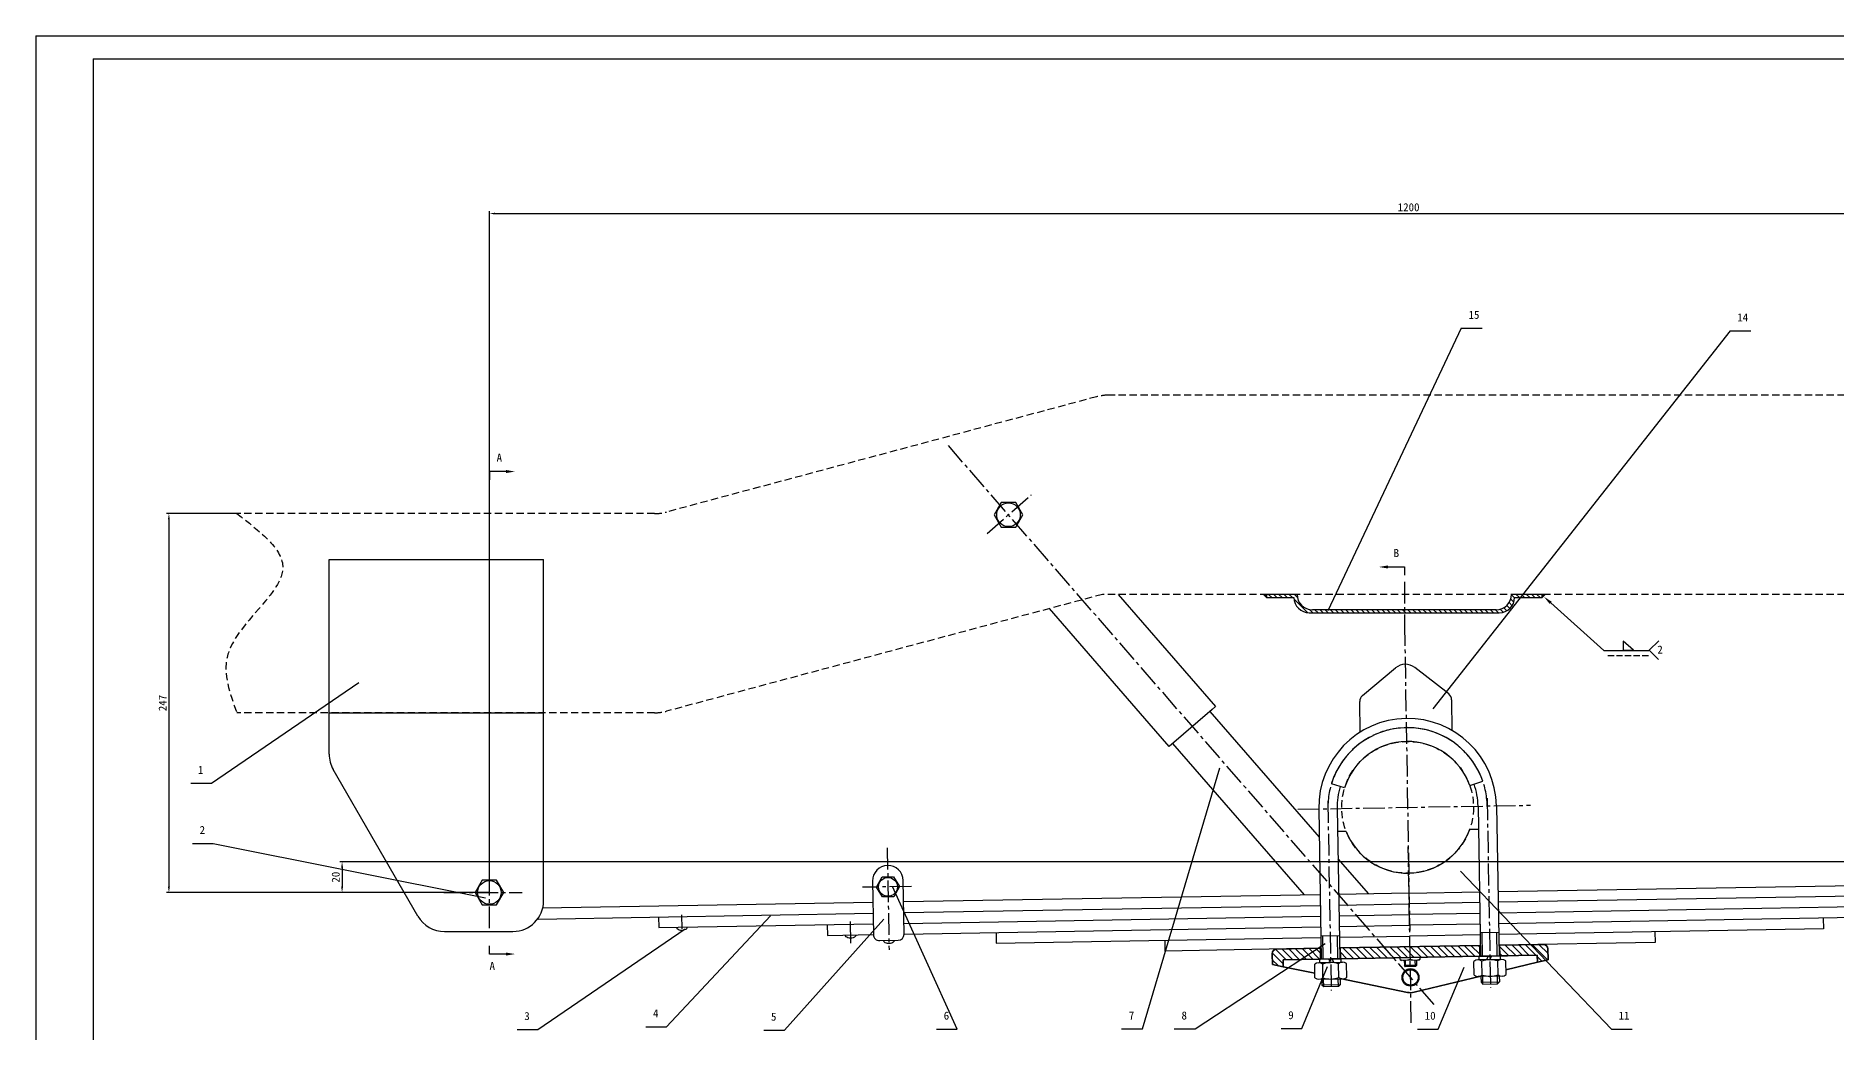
# Model space of a CAD drawing. Header units: millimetres. Extents: x -4667 to 8941, y -1665 to 5310.
# Drawn here: x 4080 to 4867, y 3535 to 3971 of the extents above; entities that cross this region are included whole.
import ezdxf

# ---------------------------------------------------------------- set-up
doc = ezdxf.new("R2010")
doc.units = ezdxf.units.MM
doc.linetypes.add('CENTER2', pattern=[28.575, 19.05, -3.175, 3.175, -3.175])
doc.linetypes.add('DASHED2', pattern=[9.525, 6.35, -3.175])
for name, color, linetype in [('尺寸', 4, 'CONTINUOUS'), ('点划线', 6, 'CENTER2'), ('细实线', 3, 'CONTINUOUS'), ('虚线', 4, 'DASHED2')]:
    doc.layers.add(name, color=color, linetype=linetype)
doc.layers.add('粗实线', color=2, linetype='CONTINUOUS', lineweight=30)
doc.styles.get("Standard").update_dxf_attribs({"font": '', "height": 3.5})
doc.styles.get('Standard').set_extended_font_data('SimSun')
doc.dimstyles.new('无偏差$0', dxfattribs={"dimtxt": 3.5, "dimasz": 2.5, "dimexe": 1, "dimexo": 0, "dimgap": 1, "dimtad": 1, "dimtoh": 1, "dimdec": 0, "dimzin": 0, "dimdsep": 46, "dimtxsty": 'Standard', "dimcen": 2.5, "dimclrd": 256, "dimadec": 0, "dimazin": 0, "dimtfac": 1, "dimtdec": 0, "dimtofl": 0, "dimtmove": 0, "dimatfit": 3, "dimfxl": 1, "dimtolj": 1, "dimtzin": 0, "dimarcsym": 0})

# ---------------------------------------------------------------- blocks, each defined once
blk = doc.blocks.new('*D149')
at = {"layer": '尺寸', "color": 0, "lineweight": -2, "ltscale": 0.5}
for p, q in [((4167.64, 3761.76), (4136.93, 3761.76)), ((4258.09, 3596.1), (4136.93, 3596.1))]:
    blk.add_line(p, q, dxfattribs=at)
at = {"layer": '尺寸', "lineweight": -2, "ltscale": 0.5}
blk.add_line((4137.93, 3759.26), (4137.93, 3598.6), dxfattribs=at)
at = {"layer": '尺寸', "ltscale": 0.5}
for points in [[(4137.51, 3759.26), (4138.34, 3759.26), (4137.93, 3761.76)], [(4137.51, 3598.6), (4138.34, 3598.6), (4137.93, 3596.1)]]:
    blk.add_solid(points, dxfattribs=at)
at = {"layer": '尺寸', "color": 0, "ltscale": 0.5, "insert": (4135.18, 3678.93), "char_height": 3.5, "attachment_point": 5, "rotation": 90}
blk.add_mtext('\\A1;247', dxfattribs=at)
blk = doc.blocks.new('*D150')
at = {"layer": '尺寸', "color": 0, "lineweight": -2, "ltscale": 0.5}
for p, q in [((5082.08, 3609.5), (4212.65, 3609.5)), ((4278.08, 3596.1), (4212.65, 3596.1))]:
    blk.add_line(p, q, dxfattribs=at)
at = {"layer": '尺寸', "lineweight": -2, "ltscale": 0.5}
blk.add_line((4213.65, 3607), (4213.65, 3598.6), dxfattribs=at)
at = {"layer": '尺寸', "ltscale": 0.5}
for points in [[(4213.23, 3607), (4214.07, 3607), (4213.65, 3609.5)], [(4213.23, 3598.6), (4214.07, 3598.6), (4213.65, 3596.1)]]:
    blk.add_solid(points, dxfattribs=at)
at = {"layer": '尺寸', "color": 0, "ltscale": 0.5, "insert": (4210.9, 3602.8), "char_height": 3.5, "attachment_point": 5, "rotation": 90}
blk.add_mtext('\\A1;20', dxfattribs=at)
blk = doc.blocks.new('*D151')
at = {"layer": '尺寸', "color": 0, "lineweight": -2, "ltscale": 0.5}
for p, q in [((4278.08, 3596.1), (4278.08, 3893.95)), ((5082.05, 3609.5), (5082.05, 3893.95))]:
    blk.add_line(p, q, dxfattribs=at)
at = {"layer": '尺寸', "lineweight": -2, "ltscale": 0.5}
blk.add_line((4280.58, 3892.95), (5079.55, 3892.95), dxfattribs=at)
at = {"layer": '尺寸', "ltscale": 0.5}
for points in [[(4280.58, 3893.37), (4280.58, 3892.53), (4278.08, 3892.95)], [(5079.55, 3893.37), (5079.55, 3892.53), (5082.05, 3892.95)]]:
    blk.add_solid(points, dxfattribs=at)
at = {"layer": '尺寸', "color": 0, "ltscale": 0.5, "insert": (4680.06, 3895.7), "char_height": 3.5, "attachment_point": 5}
blk.add_mtext('\\A1;1200', dxfattribs=at)

msp = doc.modelspace()

# ---------------------------------------------------------------- hatches: boundary and pattern name
at = {"layer": '粗实线', "ltscale": 0.5}
for points in [[(4617.87, 3725.11), (4617.87, 3726.45), (4616.53, 3726.45)], [(4739.81, 3726.45), (4738.47, 3726.45), (4738.47, 3725.11)]]:
    msp.add_hatch(color=256, dxfattribs=at).paths.add_polyline_path(points)
at = {"layer": '细实线', "ltscale": 0.5}
h = msp.add_hatch(dxfattribs=at)
h.set_pattern_fill('ANSI31', color=256, scale=0.5025, angle=90, style=0)
h.set_pattern_definition([(135, (4617.8732, 3718.4081), (-1.128145, -1.128145), [])])
h.paths.add_polyline_path([(4726.41, 3725.11), (4738.47, 3725.11), (4738.47, 3726.45), (4725.07, 3726.45, -0.414214), (4718.37, 3719.75), (4637.97, 3719.75, -0.414214), (4631.27, 3726.45), (4617.87, 3726.45), (4617.87, 3725.11), (4629.93, 3725.11, 0.414214), (4636.63, 3718.41), (4719.71, 3718.41, 0.414214)])
h = msp.add_hatch(dxfattribs=at)
h.set_pattern_fill('ANSI31', color=256, scale=0.67, style=0)
h.set_pattern_definition([(45, (4233.8086, 3254.7525), (-1.504193, 1.504193), [])])
h.paths.add_polyline_path([(4313.86, 3633.51, 0.414214), (4311.85, 3635.52), (4293.76, 3635.52), (4293.76, 3630.83), (4311.85, 3630.83, 0.414214), (4313.86, 3632.84)], flags=17)
h.paths.add_polyline_path([(4293.76, 3635.52), (4275.67, 3635.52, 0.414214), (4273.66, 3633.51), (4273.66, 3632.84, 0.414214), (4275.67, 3630.83), (4293.76, 3630.83)], flags=17)
h.paths.add_polyline_path([(4293.76, 3653.61), (4275.67, 3653.61, 0.414214), (4273.66, 3651.6), (4273.66, 3650.93, 0.414214), (4275.67, 3648.92), (4293.76, 3648.92)], flags=17)
h.paths.add_polyline_path([(4313.86, 3650.93), (4313.86, 3651.6, 0.414214), (4311.85, 3653.61), (4293.76, 3653.61), (4293.76, 3648.92), (4311.85, 3648.92, 0.414214)], flags=17)
h.paths.add_polyline_path([(4311.85, 3648.92, 0.414214), (4313.86, 3650.93), (4313.86, 3651.6, 0.414214), (4311.85, 3653.61), (4293.76, 3653.61), (4293.76, 3648.92)])
h.paths.add_polyline_path([(4293.76, 3648.92), (4293.76, 3653.61), (4275.67, 3653.61, 0.414214), (4273.66, 3651.6), (4273.66, 3650.93, 0.414214), (4275.67, 3648.92)])
h.paths.add_polyline_path([(4275.67, 3635.52, 0.414214), (4273.66, 3633.51), (4273.66, 3632.84, 0.414214), (4275.67, 3630.83), (4293.76, 3630.83), (4293.76, 3635.52)], flags=17)
h.paths.add_polyline_path([(4311.85, 3630.83, 0.414214), (4313.86, 3632.84), (4313.86, 3633.51, 0.414214), (4311.85, 3635.52), (4293.76, 3635.52), (4293.76, 3630.83)], flags=17)
h.paths.add_polyline_path([(4250.89, 3273.51), (4250.89, 3278.2), (4235.82, 3278.2, 0.414214), (4233.81, 3276.19), (4233.81, 3275.52, 0.414214), (4235.82, 3273.51)])
h.paths.add_polyline_path([(4272, 3273.51, 0.414214), (4274.01, 3275.52), (4274.01, 3276.19, 0.414214), (4272, 3278.2), (4256.92, 3278.2), (4256.92, 3273.51)])
h.paths.add_polyline_path([(4235.82, 3268.82, 0.414214), (4233.81, 3266.81), (4233.81, 3266.14, 0.414214), (4235.82, 3264.13), (4250.89, 3264.13), (4250.89, 3268.82)])
h.paths.add_polyline_path([(4272, 3264.13, 0.414214), (4274.01, 3266.14), (4274.01, 3266.81, 0.414214), (4272, 3268.82), (4256.92, 3268.82), (4256.92, 3264.13)])
h.paths.add_polyline_path([(4250.89, 3254.75), (4250.89, 3259.44), (4235.82, 3259.44, 0.414214), (4233.81, 3257.43), (4233.81, 3256.76, 0.414214), (4235.82, 3254.75)])
h.paths.add_polyline_path([(4272, 3254.75, 0.414214), (4274.01, 3256.76), (4274.01, 3257.43, 0.414214), (4272, 3259.44), (4256.92, 3259.44), (4256.92, 3254.75), (4257.26, 3254.75)])
h = msp.add_hatch(dxfattribs=at)
h.set_pattern_fill('ANSI31', color=256, scale=0.67, angle=90, style=0)
h.set_pattern_definition([(135, (4620.406, 3563.6478), (-1.504193, -1.504193), [])])
h.paths.add_polyline_path([(4711.14, 3572.9), (4680.66, 3572.37), (4680.74, 3567.68), (4711.22, 3568.21)])
h.paths.add_polyline_path([(4680.66, 3572.37), (4669.42, 3572.17), (4673.44, 3567.55), (4680.74, 3567.68)])
h.paths.add_polyline_path([(4669.42, 3572.17), (4650.18, 3571.84), (4650.26, 3567.15), (4653.57, 3567.21), (4673.44, 3567.55)])
h.paths.add_polyline_path([(4641.47, 3571.69), (4622.38, 3571.36, 0.414214), (4620.41, 3569.31), (4620.49, 3564.62), (4625.2, 3563.65), (4625.14, 3566.71), (4641.55, 3567)])
h.paths.add_polyline_path([(4740.99, 3571.41, 0.414214), (4738.94, 3573.38), (4719.85, 3573.05), (4719.93, 3568.36), (4723.24, 3568.42), (4736.35, 3568.65), (4736.4, 3565.58), (4741.07, 3566.72)])

# ---------------------------------------------------------------- linework, layer by layer
at = {"layer": '尺寸', "ltscale": 0.5}
for p, q in [((4767.22, 3699.72), (4769.97, 3699.72)), ((4770.9, 3699.72), (4773.66, 3699.72)), ((4773.94, 3706.04), (4773.94, 3701.98)), ((4778.47, 3701.98), (4773.94, 3706.04)), ((4773.94, 3701.98), (4778.47, 3701.98)), ((4774.67, 3699.72), (4777.43, 3699.72)), ((4778.39, 3699.72), (4781.15, 3699.72)), ((4782.19, 3699.72), (4784.95, 3699.72))]:
    msp.add_line(p, q, dxfattribs=at)
at = {"layer": '点划线', "ltscale": 0.5}
for p, q in [((4691.24, 3547.07), (4478.18, 3792.2)), ((4495.75, 3753.13), (4515.2, 3770.04)), ((4678.27, 3731.94), (4678.27, 3713.41)), ((4678.27, 3713.41), (4680.54, 3579.52)), ((4714.38, 3637.28), (4715.85, 3554.52)), ((4631.55, 3632.49), (4733.41, 3634.26)), ((4644.71, 3636.07), (4646.19, 3553.23)), ((4452.08, 3615.61), (4452.85, 3571.04)), ((4681.24, 3539.08), (4679.9, 3616.04)), ((4278.08, 3580.51), (4278.08, 3609.5)), ((4462.62, 3598.74), (4441.29, 3598.37)), ((4258.09, 3596.1), (4292.38, 3596.1)), ((4362.12, 3586.35), (4362.23, 3580.14)), ((4435.88, 3583.48), (4436.06, 3573.36))]:
    msp.add_line(p, q, dxfattribs=at)
msp.add_arc((4679.6, 3633.33), 34.84, 0.99587, 180.99587, dxfattribs=at)
at = {"layer": '粗实线'}
for p, q in [((4104.8, 3960.6), (5258.8, 3960.6)), ((4104.8, 3960.6), (4104.8, 3139.6)), ((4641.71, 3577.19), (4649.75, 3577.33)), ((4719.42, 3578.54), (4711.38, 3578.4)), ((4678.17, 3566.46), (4678.21, 3564.12)), ((4683.53, 3566.55), (4683.57, 3564.22)), ((4642.06, 3558.19), (4642.11, 3555.64)), ((4650.1, 3558.33), (4650.15, 3555.78)), ((4683.57, 3564.22), (4678.21, 3564.12)), ((4678.76, 3563.6), (4678.21, 3564.12)), ((4683.05, 3563.67), (4678.76, 3563.6)), ((4683.57, 3564.22), (4683.05, 3563.67)), ((4711.69, 3559.4), (4711.74, 3556.85)), ((4719.73, 3559.54), (4719.78, 3556.99)), ((4650.15, 3555.78), (4642.11, 3555.64)), ((4642.92, 3554.85), (4642.11, 3555.64)), ((4649.36, 3554.96), (4642.92, 3554.85)), ((4650.15, 3555.78), (4649.36, 3554.96)), ((4711.74, 3556.85), (4719.78, 3556.99)), ((4711.74, 3556.85), (4712.56, 3556.06)), ((4712.56, 3556.06), (4718.99, 3556.17)), ((4718.99, 3556.17), (4719.78, 3556.99))]:
    msp.add_line(p, q, dxfattribs=at)
at = {"layer": '粗实线', "ltscale": 0.5}
for p, q in [((4278.08, 3780.15), (4278.08, 3776.49)), ((4208, 3666.62), (4208, 3741.66)), ((4208, 3741.66), (4301.8, 3741.66)), ((4301.8, 3667.32), (4301.8, 3741.66)), ((4678.31, 3738.44), (4678.31, 3734.78)), ((4553.08, 3726.45), (4595.63, 3677.49)), ((4617.87, 3726.45), (4616.53, 3726.45)), ((4616.53, 3726.45), (4617.87, 3725.11)), ((4631.27, 3726.45), (4617.87, 3726.45)), ((4617.87, 3726.45), (4617.87, 3725.11)), ((4617.87, 3725.11), (4629.93, 3725.11)), ((4629.93, 3725.11), (4629.93, 3725.11)), ((4631.27, 3726.45), (4631.27, 3726.45)), ((4739.81, 3726.45), (4725.07, 3726.45)), ((4725.07, 3726.45), (4725.07, 3726.45)), ((4726.41, 3725.11), (4726.41, 3725.11)), ((4726.41, 3725.11), (4738.47, 3725.11)), ((4738.47, 3725.11), (4738.47, 3726.45)), ((4738.47, 3726.45), (4739.81, 3726.45)), ((4739.81, 3726.45), (4738.47, 3725.11)), ((4566.61, 3670.03), (4522.98, 3720.23)), ((4636.63, 3718.41), (4719.71, 3718.41)), ((4718.37, 3719.75), (4637.97, 3719.75)), ((4678.27, 3717.07), (4678.27, 3713.41)), ((4678.27, 3713.41), (4678.32, 3709.89)), ((4659.9, 3682.24), (4674.34, 3694.31)), ((4697.6, 3682.9), (4682.75, 3694.46)), ((4594.12, 3676.18), (4575.4, 3659.91)), ((4595.63, 3677.49), (4594.12, 3676.18)), ((4658.93, 3666.23), (4658.7, 3679.61)), ((4699.12, 3666.93), (4698.89, 3680.31)), ((4208, 3674.66), (4301.8, 3674.66)), ((4575.4, 3659.91), (4566.61, 3670.03)), ((4593.1, 3675.3), (4601.89, 3665.18)), ((4208, 3656.55), (4208, 3666.62)), ((4301.8, 3592.46), (4301.8, 3667.32)), ((4634.47, 3595.02), (4576.92, 3661.23)), ((4601.89, 3665.18), (4640.96, 3620.23)), ((4246.8, 3585.76), (4209.79, 3649.85)), ((4706.8, 3642.83), (4712.5, 3644.81)), ((4652.09, 3641.88), (4646.33, 3643.66)), ((4640.75, 3632.65), (4641.89, 3567)), ((4648.79, 3632.79), (4649.93, 3567.14)), ((4710.42, 3633.86), (4711.56, 3568.21)), ((4718.46, 3634), (4719.6, 3568.35)), ((4652.78, 3622.81), (4648.96, 3622.75)), ((4706.77, 3623.75), (4710.59, 3623.82)), ((4649.17, 3610.79), (4662.46, 3595.51)), ((4445.63, 3601.12), (4446.03, 3577.67)), ((4459.43, 3577.9), (4459.03, 3601.35)), ((4719.11, 3596.49), (4901.32, 3599.66)), ((4445.79, 3591.74), (4301.13, 3589.22)), ((4641.4, 3595.14), (4459.19, 3591.97)), ((4459.27, 3587.28), (4641.48, 3590.45)), ((4680.25, 3595.81), (4649.44, 3595.28)), ((4649.52, 3590.59), (4680.34, 3591.13)), ((4680.25, 3595.81), (4711.07, 3596.35)), ((4711.15, 3591.66), (4680.34, 3591.13)), ((4901.4, 3594.97), (4719.19, 3591.8)), ((4901.48, 3590.28), (4719.27, 3587.11)), ((4299.38, 3584.5), (4445.87, 3587.05)), ((4352.09, 3585.42), (4352.17, 3580.73)), ((4352.17, 3580.73), (4445.95, 3582.36)), ((4425.86, 3582.01), (4425.94, 3577.32)), ((4459.35, 3582.59), (4641.56, 3585.76)), ((4649.6, 3585.9), (4680.42, 3586.44)), ((4649.68, 3581.21), (4680.5, 3581.75)), ((4711.23, 3586.97), (4680.42, 3586.44)), ((4711.31, 3582.28), (4680.5, 3581.75)), ((4901.57, 3585.59), (4719.35, 3582.42)), ((4861.37, 3584.89), (4861.45, 3580.2)), ((4258.4, 3579.06), (4288.4, 3579.06)), ((4425.94, 3577.32), (4446.03, 3577.67)), ((4448.76, 3575.04), (4456.8, 3575.18)), ((4459.43, 3577.9), (4641.65, 3581.07)), ((4499.63, 3578.6), (4499.71, 3573.91)), ((4499.71, 3573.91), (4641.73, 3576.38)), ((4573.4, 3575.19), (4573.48, 3570.51)), ((4649.77, 3576.52), (4680.58, 3577.06)), ((4711.4, 3577.59), (4680.58, 3577.06)), ((4861.45, 3580.2), (4719.43, 3577.73)), ((4787.85, 3574.23), (4719.52, 3573.04)), ((4787.76, 3578.92), (4787.85, 3574.23)), ((4278.08, 3569.18), (4278.08, 3572.84)), ((4641.81, 3571.69), (4573.48, 3570.51)), ((4641.25, 3565.41), (4641.22, 3566.99)), ((4645.96, 3565.49), (4645.24, 3567.06)), ((4645.91, 3567.07), (4653.57, 3567.21)), ((4647.29, 3565.52), (4646.58, 3567.09)), ((4711.48, 3572.9), (4649.85, 3571.83)), ((4650.63, 3565.57), (4650.6, 3567.16)), ((4676.4, 3566.86), (4676.39, 3567.6)), ((4676.4, 3566.86), (4676.91, 3566.43)), ((4684.62, 3566.57), (4676.91, 3566.43)), ((4680.74, 3567.68), (4680.76, 3566.94)), ((4684.62, 3566.57), (4685.11, 3567.01)), ((4685.11, 3567.01), (4685.1, 3567.75)), ((4708.74, 3559.95), (4708.64, 3565.98)), ((4720.81, 3566.79), (4710.37, 3566.61)), ((4710.92, 3566.62), (4710.89, 3568.2)), ((4712.22, 3560.01), (4712.12, 3566.04)), ((4714.25, 3566.68), (4714.91, 3568.27)), ((4715.58, 3568.28), (4723.24, 3568.42)), ((4715.59, 3566.7), (4716.25, 3568.3)), ((4715.59, 3566.7), (4720.28, 3566.78)), ((4719.18, 3560.13), (4719.08, 3566.16)), ((4720.3, 3566.78), (4720.27, 3568.37)), ((4722.66, 3560.19), (4722.56, 3566.22)), ((4639.11, 3558.74), (4639, 3564.77)), ((4640.73, 3565.4), (4651.18, 3565.58)), ((4640.86, 3558.16), (4651.3, 3558.35)), ((4645.96, 3565.49), (4641.27, 3565.41)), ((4642.59, 3558.8), (4642.49, 3564.83)), ((4649.55, 3558.92), (4649.45, 3564.95)), ((4653.03, 3558.98), (4652.93, 3565.01)), ((4720.93, 3559.56), (4710.49, 3559.38))]:
    msp.add_line(p, q, dxfattribs=at)
at = {"layer": '粗实线', "lineweight": 35, "ltscale": 0.175}
for p, q in [((4620.41, 3569.31), (4620.49, 3564.62)), ((4641.55, 3567), (4641.47, 3571.69)), ((4650.26, 3567.15), (4650.18, 3571.84)), ((4711.22, 3568.21), (4711.14, 3572.9)), ((4719.93, 3568.36), (4719.85, 3573.05)), ((4740.99, 3571.41), (4741.07, 3566.72))]:
    msp.add_line(p, q, dxfattribs=at)
at = {"layer": '粗实线', "lineweight": 35}
for p, q in [((4641.47, 3571.69), (4622.38, 3571.36)), ((4641.55, 3567), (4625.14, 3566.71)), ((4711.14, 3572.9), (4650.18, 3571.84)), ((4711.22, 3568.21), (4650.26, 3567.15)), ((4738.94, 3573.38), (4719.85, 3573.05)), ((4736.35, 3568.65), (4719.93, 3568.36)), ((4639.05, 3560.78), (4625.2, 3563.65)), ((4679.54, 3552.41), (4650.08, 3558.5)), ((4682.48, 3552.46), (4711.71, 3559.57)), ((4722.65, 3562.23), (4736.4, 3565.58))]:
    msp.add_line(p, q, dxfattribs=at)
at = {"layer": '粗实线', "lineweight": 35, "ltscale": 0.114375}
for p, q in [((4625.14, 3566.71), (4625.2, 3563.65)), ((4736.35, 3568.65), (4736.4, 3565.58))]:
    msp.add_line(p, q, dxfattribs=at)
at = {"layer": '粗实线', "lineweight": 35, "ltscale": 0.1625}
for p, q in [((4645.91, 3567.07), (4641.55, 3567)), ((4650.26, 3567.15), (4645.91, 3567.07)), ((4715.58, 3568.28), (4711.22, 3568.21)), ((4719.93, 3568.36), (4715.58, 3568.28))]:
    msp.add_line(p, q, dxfattribs=at)
at = {"layer": '粗实线', "lineweight": 35, "ltscale": 0.179375}
for p, q in [((4741.07, 3566.72), (4736.4, 3565.58)), ((4620.49, 3564.62), (4625.2, 3563.65))]:
    msp.add_line(p, q, dxfattribs=at)
at = {"layer": '粗实线', "ltscale": 0.5}
for points in [[(4508.23, 3755.8), (4511.37, 3761.25), (4508.23, 3766.69), (4501.94, 3766.69), (4498.8, 3761.25), (4501.94, 3755.8)], [(4281.22, 3590.66), (4284.36, 3596.1), (4281.22, 3601.54), (4274.93, 3601.54), (4271.79, 3596.1), (4274.93, 3590.66)], [(4449.94, 3594.17), (4447.35, 3598.48), (4449.79, 3602.87), (4454.81, 3602.96), (4457.4, 3598.65), (4454.97, 3594.25)]]:
    msp.add_lwpolyline(points, close=True, dxfattribs=at)
for centre, radius in [((4505.09, 3761.25), 5.17), ((4278.08, 3596.1), 5.17), ((4452.38, 3598.56), 4.14), ((4680.9, 3558.97), 3.35)]:
    msp.add_circle(centre, radius, dxfattribs=at)
at = {"layer": '粗实线', "lineweight": 35}
msp.add_circle((4680.9, 3558.97), 3.69, dxfattribs=at)
at = {"layer": '粗实线', "ltscale": 0.5}
for centre, radius, start, end in [((4636.63, 3725.11), 6.7, 180, 270), ((4637.97, 3726.45), 6.7, 180, 270), ((4718.37, 3726.45), 6.7, 270, 0), ((4719.71, 3725.11), 6.7, 270, 0), ((4678.63, 3689.17), 6.7, 52.10021, 129.89152), ((4662.04, 3679.67), 3.35, 129.89152, 180.99587), ((4695.54, 3680.25), 3.35, 0.99587, 52.10021), ((4679.6, 3633.33), 38.86, 0.99587, 180.99587), ((4679.6, 3633.33), 34.84, 19.24711, 162.74463), ((4679.6, 3633.33), 28.81, 19.24711, 162.74463), ((4221.4, 3656.55), 13.4, 180, 210), ((4679.6, 3633.33), 30.82, 162.74463, 180.99587), ((4679.6, 3633.33), 30.82, 0.99587, 19.24711), ((4679.6, 3633.33), 28.81, 201.41208, 340.57966), ((4452.33, 3601.23), 6.7, 90.99587, 180.99587), ((4452.33, 3601.23), 6.7, 0.98, 90.98), ((4288.4, 3592.46), 13.4, 270, 0), ((4258.4, 3592.46), 13.4, 210, 270), ((4448.71, 3577.72), 2.68, 180.99587, 270.99587), ((4456.75, 3577.86), 2.68, 270.99587, 0.97752), ((4678.49, 3572.12), 5.66, 248.376, 293.61573), ((4682.84, 3572.2), 5.66, 248.376, 293.61573), ((4710.41, 3563.8), 2.81, 52.78266, 129.20908), ((4715.77, 3556.35), 10.35, 71.34301, 110.64873), ((4720.86, 3563.98), 2.81, 52.78266, 129.20908), ((4640.78, 3562.59), 2.81, 52.78266, 129.20908), ((4640.81, 3560.98), 2.81, 232.78266, 309.20908), ((4646.14, 3555.14), 10.35, 71.34301, 110.64873), ((4645.9, 3568.61), 10.35, 251.34301, 290.64873), ((4651.23, 3562.77), 2.81, 52.78266, 129.20908), ((4651.25, 3561.16), 2.81, 232.78266, 309.20908), ((4710.44, 3562.19), 2.81, 232.78266, 309.20908), ((4715.53, 3569.82), 10.35, 251.34301, 290.64873), ((4720.88, 3562.37), 2.81, 232.78266, 309.20908)]:
    msp.add_arc(centre, radius, start, end, dxfattribs=at)
at = {"layer": '粗实线', "lineweight": 35}
for centre, radius, start, end in [((4622.42, 3569.35), 2.01, 90.99587, 180.99587), ((4738.98, 3571.37), 2.01, 0.99587, 90.99587), ((4680.9, 3558.97), 6.7, 258.31549, 283.67625)]:
    msp.add_arc(centre, radius, start, end, dxfattribs=at)
at = {"layer": '粗实线', "ltscale": 0.5, "extrusion": (0, 0, -1)}
for centre in [(4362.22, 3580.9), (4435.99, 3577.5), (4452.78, 3575.11)]:
    msp.add_ellipse(centre, major_axis=(2.33, 0.01), ratio=0.595361, start_param=6.258506, end_param=9.400099, dxfattribs=at)
at = {"layer": '细实线'}
for p, q in [((4079.8, 3970.6), (5268.8, 3970.6)), ((4079.8, 3970.6), (4079.8, 3129.6)), ((4642.69, 3567.02), (4642.52, 3577.2)), ((4649.12, 3567.13), (4648.95, 3577.31)), ((4712.36, 3568.23), (4712.19, 3578.41)), ((4718.79, 3568.34), (4718.62, 3578.52)), ((4678.76, 3563.6), (4678.71, 3566.46)), ((4683.05, 3563.67), (4683, 3566.54)), ((4642.92, 3554.85), (4642.87, 3558.2)), ((4649.36, 3554.96), (4649.3, 3558.31)), ((4712.56, 3556.06), (4712.5, 3559.41)), ((4718.99, 3556.17), (4718.93, 3559.52))]:
    msp.add_line(p, q, dxfattribs=at)
at = {"layer": '细实线', "ltscale": 0.5}
for p, q in [((4703.1, 3842.81), (4644.67, 3719.25)), ((4820.63, 3841.71), (4690.63, 3676.41)), ((4703.1, 3842.81), (4712.17, 3842.81)), ((4820.63, 3841.71), (4829.71, 3841.71)), ((4765.37, 3701.95), (4785.15, 3701.95)), ((4789.41, 3697.92), (4785.28, 3702.06)), ((4789.46, 3706.17), (4785.29, 3702.04)), ((4156.53, 3643.84), (4220.94, 3687.87)), ((4563.65, 3536.44), (4597.53, 3650.58)), ((4147.45, 3643.84), (4156.53, 3643.84)), ((4148.21, 3617.57), (4157.29, 3617.57)), ((4157.29, 3617.57), (4276.39, 3593.74)), ((4768.74, 3536.38), (4702.71, 3605.37)), ((4482.67, 3536.4), (4454.29, 3598.75)), ((4355.53, 3537.36), (4400.95, 3585.87)), ((4407.15, 3535.93), (4450.61, 3584.39)), ((4299.26, 3536.2), (4363.68, 3580.23)), ((4586.67, 3536.44), (4643.62, 3573.72)), ((4633.34, 3536.59), (4644.6, 3563.68)), ((4693.03, 3536.35), (4704.3, 3563.44)), ((4290.18, 3536.2), (4299.26, 3536.2)), ((4346.46, 3537.36), (4355.53, 3537.36)), ((4398.07, 3535.93), (4407.15, 3535.93)), ((4473.6, 3536.4), (4482.67, 3536.4)), ((4554.57, 3536.44), (4563.65, 3536.44)), ((4577.59, 3536.44), (4586.67, 3536.44)), ((4624.26, 3536.59), (4633.34, 3536.59)), ((4683.95, 3536.35), (4693.03, 3536.35)), ((4768.74, 3536.38), (4777.82, 3536.38))]:
    msp.add_line(p, q, dxfattribs=at)
at = {"layer": '细实线', "linetype": 'ByBlock', "lineweight": -2, "ltscale": 0.5}
for points in [[(4285.34, 3780.15), (4278.08, 3780.15)], [(4671.04, 3738.44), (4678.31, 3738.44)], [(4742.21, 3722.74), (4765.37, 3701.95)], [(4285.34, 3569.18), (4278.08, 3569.18)]]:
    msp.add_lwpolyline(points, dxfattribs=at)
at = {"layer": '细实线', "ltscale": 0.5}
for points in [[(4285.34, 3780.82), (4289.34, 3780.15), (4285.34, 3779.49)], [(4671.04, 3739.1), (4667.04, 3738.44), (4671.04, 3737.77)], [(4742.66, 3723.23), (4739.24, 3725.42), (4741.76, 3722.25)], [(4285.34, 3568.51), (4289.34, 3569.18), (4285.34, 3569.84)]]:
    msp.add_solid(points, dxfattribs=at)
at = {"layer": '虚线', "ltscale": 0.5}
for p, q in [((4543.63, 3812.86), (4355.49, 3762.45)), ((5151.75, 3813.55), (4548.84, 3813.55)), ((4350.29, 3761.76), (4167.64, 3761.76)), ((4546.19, 3726.45), (4355.49, 3675.35)), ((5151.75, 3726.45), (4546.19, 3726.45)), ((4350.29, 3674.66), (4167.64, 3674.66))]:
    msp.add_line(p, q, dxfattribs=at)
msp.add_circle((4679.6, 3633.33), 28.81, dxfattribs=at)
for centre, start, end in [((4548.84, 3793.45), 90, 105), ((4548.84, 3793.45), 90, 105), ((4350.29, 3781.86), 270, 285), ((4350.29, 3694.76), 270, 285)]:
    msp.add_arc(centre, 20.1, start, end, dxfattribs=at)
msp.add_spline([(4167.64, 3761.76), (4187.72, 3738.79), (4163.54, 3699.59), (4167.64, 3674.66)], degree=3, dxfattribs=at)

# ---------------------------------------------------------------- texts
at = {"layer": '细实线', "ltscale": 0.5, "char_height": 3.5, "attachment_point": 1}
for s, insert in [('15', (4706.26, 3850.42)), ('14', (4823.79, 3849.32)), ('A', (4281.23, 3788)), ('B', (4673.52, 3746.28)), ('2', (4788.83, 3704.05)), ('1', (4150.61, 3651.45)), ('2', (4151.37, 3625.19)), ('A', (4278.14, 3565.75)), ('3', (4293.35, 3543.82)), ('4', (4349.62, 3544.98)), ('5', (4401.23, 3543.54)), ('6', (4476.76, 3544.01)), ('7', (4557.73, 3544.06)), ('8', (4580.75, 3544.06)), ('9', (4627.42, 3544.21)), ('10', (4687.11, 3543.97)), ('11', (4771.9, 3544))]:
    msp.add_mtext_dynamic_manual_height_columns(s, width=62.7273, gutter_width=17.5, heights=[0], dxfattribs=dict(at, insert=insert))

# ---------------------------------------------------------------- dimensions: what is measured, and where the dimension line sits
at = {"layer": '尺寸', "ltscale": 0.5}
dim = msp.add_linear_dim(base=(5082.05, 3892.95), p1=(4278.08, 3596.1), p2=(5082.05, 3609.5), text='1200', dimstyle='无偏差$0', dxfattribs=at)
dim.commit()
dim.dimension.update_dxf_attribs({"geometry": '*D151', "text_midpoint": (4680.06, 3895.7)})
for base, p1, p2, text, picture, middle in [((4137.93, 3596.1), (4167.64, 3761.76), (4258.09, 3596.1), '247', '*D149', (4135.18, 3678.93)), ((4213.65, 3596.1), (5082.08, 3609.5), (4278.08, 3596.1), '20', '*D150', (4210.9, 3602.8))]:
    dim = msp.add_linear_dim(base=base, p1=p1, p2=p2, angle=90, text=text, dimstyle='无偏差$0', dxfattribs=at)
    dim.commit()
    dim.dimension.update_dxf_attribs({"geometry": picture, "text_midpoint": middle})

doc.saveas('drawing.dxf')
